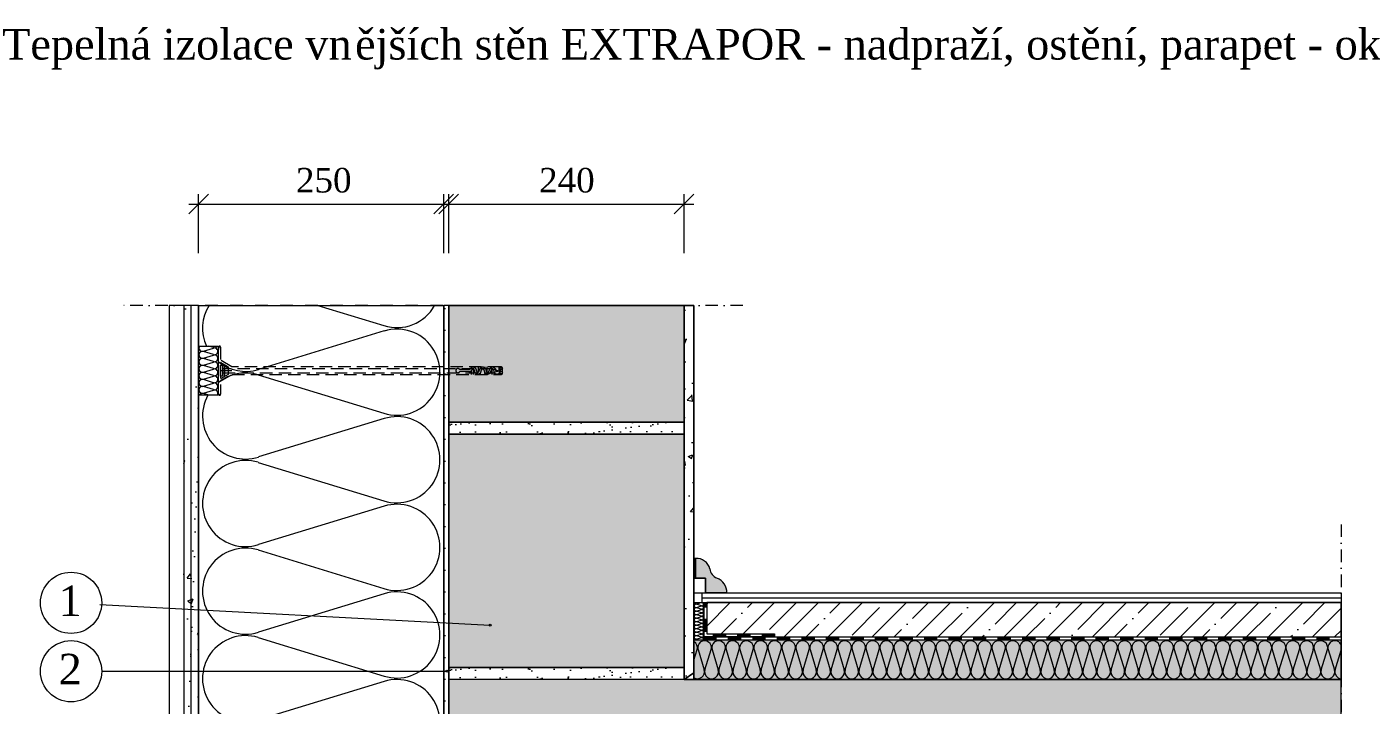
# Model space of a CAD drawing. Header units: millimetres. Extents: x 3821 to 11066, y 2483 to 4339.
# Drawn here: x 8612 to 9983, y 3648 to 4339 of the extents above; entities that cross this region are included whole.
import ezdxf

# ---------------------------------------------------------------- set-up
doc = ezdxf.new("R2010")
doc.units = ezdxf.units.MM
doc.linetypes.add('IMPORT-DASHDOT _2_', pattern=[25.4, 12.7, -6.35, 0, -6.35])
doc.linetypes.add('IMPORT-DASHED', pattern=[19.05, 12.7, -6.35])
for name, color, linetype, lineweight in [('A-DETL', 90, 'Continuous', 18), ('A-DETL-GENF', 92, 'Continuous', 18), ('A-DETL-THIN', 151, 'Continuous', 18), ('G-ANNO-TEXT', 231, 'Continuous', 9)]:
    doc.layers.add(name, color=color, linetype=linetype, lineweight=lineweight)
doc.styles.add('Times New Roman', font='times.ttf', dxfattribs={"height": 25})
doc.styles.add('Times New Roman_3', font='times.ttf', dxfattribs={"height": 31.25})

msp = doc.modelspace()

# ---------------------------------------------------------------- hatches: boundary and pattern name
at = {"layer": 'A-DETL-GENF'}
h = msp.add_hatch(dxfattribs=at)
h.set_pattern_fill('FP_10', color=9, style=0, pattern_type=2)
h.set_pattern_definition([(50, (-3068.054, -4604.396), (54.65545, -4.78151), [5.715, -62.865]), (355, (-3068.054, -4604.396), (-10.57276, 57.31658), [4.572, -50.292]), (100.451, (-3063.5, -4604.795), (44.08277, 52.5349), [4.857, -53.427]), (46.184, (-3068.054, -4589.156), (81.32374, -12.6129), [8.572, -94.297]), (96.636, (-3061.28, -4590.21), (71.2203, 74.2276), [7.286, -80.141]), (351.184, (-3068.05, -4589.16), (71.22166, 74.2274), [6.858, -75.438]), (21, (-3060.434, -4592.966), (45.48461, -30.67949), [5.715, -62.865]), (326, (-3060.434, -4592.966), (18.54048, 55.256), [4.572, -50.292]), (71.451, (-3056.644, -4595.523), (64.02509, 24.57632), [4.857, -53.427]), (37.5, (-3068.054, -4604.396), (0.926095, 25.366718), [0, -49.682, 0, -51.054, -50.482]), (37.5, (-3068.054, -4604.396), (0.926095, 25.366718), [-100.736, 0, -50.482]), (7.5, (-3068.054, -4604.396), (20.04558, 30.054595), [0, -29.108, 0, -48.539, -19.24]), (7.5, (-3068.054, -4604.396), (20.04558, 30.054595), [-77.648, 0, -19.24]), (327.5, (-3085.047, -4604.396), (40.676816, -1.71882), [0, -19.05, 0, -59.436, -78.867]), (327.5, (-3085.047, -4604.396), (40.676816, -1.71882), [-78.486, 0, -78.867]), (317.5, (-3092.667, -4604.396), (44.43832, 7.62794), [0, -24.765, 0, -39.472, -56.007]), (317.5, (-3092.667, -4604.396), (44.43832, 7.62794), [-64.237, 0, -56.007])])
h.paths.add_polyline_path([(9057.3, 3114.2), (9057.3, 3129.2), (8787.3, 3129.2), (8787.3, 4054.8), (8772.3, 4054.8), (8772.3, 3114.2), (8779.9, 3114.2)])
h = msp.add_hatch(dxfattribs=at)
h.set_pattern_fill('FP_9', color=3, style=0, pattern_type=2)
h.set_pattern_definition([(0, (-3068.054, -4604.396), (5.556, 11.112), [0, -11.112])])
h.paths.add_polyline_path([(9042.3, 3173.8), (9042.3, 4054.8), (9037.3, 4054.8), (9037.3, 3173.8)])
for color, points in [(30, [(9042.3, 4054.8), (9042.3, 3935.8), (9282.3, 3935.8), (9282.3, 4054.8)]), (30, [(9042.3, 3685.8), (9282.3, 3685.8), (9282.3, 3923.8), (9042.3, 3923.8)]), (3, [(9294, 3777), (9294, 3797), (9292.3, 3797), (9292.3, 3777)]), (9, [(9326, 3762), (9325.6, 3765.8), (9324.2, 3769.4), (9322, 3772.6), (9319.2, 3775.2), (9315.8, 3777.1), (9313.5, 3778.2), (9311.6, 3779.7), (9310, 3781.7), (9309.1, 3784.1), (9308.6, 3786.5), (9307.5, 3789.6), (9305.6, 3792.2), (9303.2, 3794.4), (9300.4, 3796), (9297.3, 3796.9), (9294, 3797), (9294, 3777), (9304, 3777), (9304, 3762)]), (7, [(9952.3, 3673.8), (9952.3, 3713.8), (9292.3, 3713.8), (9292.3, 3673.8), (9789.9, 3673.8)]), (254, [(9142.3, 3403.8), (9157.3, 3423.8), (9157.3, 3483.8), (9282.3, 3483.8), (9282.3, 3613.8), (9952.3, 3613.8), (9952.3, 3673.8), (9042.3, 3673.8), (9042.3, 3423.8), (9142.3, 3423.8), (9142.3, 3411.8)])]:
    msp.add_hatch(color=color, dxfattribs=at).paths.add_polyline_path(points)
h = msp.add_hatch(dxfattribs=at)
h.set_pattern_fill('FP_12', color=4, style=0, pattern_type=2)
h.set_pattern_definition([(50, (-1565.283, -4604.396), (45.54636, -3.98493), [4.762, -52.387]), (355, (-1565.283, -4604.396), (-8.81056, 47.76465), [3.81, -41.91]), (100.451, (-1561.487, -4604.73), (36.73518, 43.77884), [4.047, -44.522]), (46.184, (-1565.283, -4591.696), (67.76954, -10.5103), [7.144, -78.581]), (96.636, (-1559.635, -4592.57), (59.35035, 61.85702), [6.071, -66.784]), (351.184, (-1565.28, -4591.696), (59.35144, 61.8565), [5.715, -62.865]), (21, (-1558.933, -4594.87), (37.90381, -25.56661), [4.762, -52.387]), (326, (-1558.933, -4594.87), (15.45087, 46.04735), [3.81, -41.91]), (71.451, (-1555.774, -4597), (53.35466, 20.47995), [4.048, -44.523]), (37.5, (-1565.283, -4604.396), (0.772385, 21.138372), [0, -41.402, 0, -42.545, -42.069]), (37.5, (-1565.283, -4604.396), (0.772385, 21.138372), [-83.947, 0, -42.069]), (7.5, (-1565.283, -4604.396), (16.704925, 25.04469), [0, -24.257, 0, -40.449, -16.034]), (7.5, (-1565.283, -4604.396), (16.704925, 25.04469), [-64.706, 0, -16.034]), (327.5, (-1579.443, -4604.396), (33.89791, -1.432708), [0, -15.875, 0, -49.53, -65.722]), (327.5, (-1579.443, -4604.396), (33.89791, -1.432708), [-65.405, 0, -65.722]), (317.5, (-1585.793, -4604.396), (37.03242, 6.35617), [0, -20.637, 0, -32.893, -46.672]), (317.5, (-1585.793, -4604.396), (37.03242, 6.35617), [-53.53, 0, -46.672])])
h.paths.add_polyline_path([(9282.3, 3673.8), (9292.3, 3680.5), (9292.3, 4054.8), (9282.3, 4054.8), (9282.3, 3685.8)])
h = msp.add_hatch(dxfattribs=at)
h.set_pattern_fill('FP_17', color=8, style=0, pattern_type=2)
h.set_pattern_definition([(37.5, (-3068.054, -3554.396), (-0.639929, 19.576946), [0, -15.443, 0, -17.272, -16.51]), (37.5, (-3068.054, -3554.396), (-0.639929, 19.576946), [-32.715, 0, -16.51]), (7.5, (-3068.054, -3554.396), (17.98121, 28.673323), [0, -8.331, 0, -13.919, -5.334]), (7.5, (-3068.054, -3554.396), (17.98121, 28.673323), [-22.25, 0, -5.334]), (327.5, (-3080.551, -3554.396), (31.63964, 0.056954), [0, -5.08, 0, -18.288, -23.876]), (327.5, (-3080.551, -3554.396), (31.63964, 0.056954), [-23.368, 0, -23.876]), (317.5, (-3080.55, -3554.396), (30.54211, 8.916657), [0, -2.54, 0, -11.989, -13.716]), (317.5, (-3080.55, -3554.396), (30.54211, 8.916657), [-14.529, 0, -13.716])])
h.paths.add_polyline_path([(9042.3, 3923.8), (9282.3, 3923.8), (9282.3, 3935.8), (9042.3, 3935.8)])
h = msp.add_hatch(dxfattribs=at)
h.set_pattern_fill('FP_8', color=254, style=0, pattern_type=2)
h.set_pattern_definition([(45, (-3068.054, -4604.396), (-22.45064, 22.45064), []), (45, (-3045.604, -4604.396), (-22.45064, 22.45064), [39.687, -7.937, 0, -7.937])])
h.paths.add_polyline_path([(9789.9, 3717), (9952.3, 3717), (9952.3, 3752), (9305.4, 3752), (9305.4, 3720.1), (9374.4, 3720.1), (9374.4, 3717)])
h = msp.add_hatch(dxfattribs=at)
h.set_pattern_fill('FP_16', color=8, style=0, pattern_type=2)
h.set_pattern_definition([(37.5, (-3068.054, -3804.396), (-0.639929, 19.576946), [0, -15.443, 0, -17.272, -16.51]), (37.5, (-3068.054, -3804.396), (-0.639929, 19.576946), [-32.715, 0, -16.51]), (7.5, (-3068.054, -3804.396), (17.98121, 28.673323), [0, -8.331, 0, -13.919, -5.334]), (7.5, (-3068.054, -3804.396), (17.98121, 28.673323), [-22.25, 0, -5.334]), (327.5, (-3080.551, -3804.396), (31.63964, 0.056954), [0, -5.08, 0, -18.288, -23.876]), (327.5, (-3080.551, -3804.396), (31.63964, 0.056954), [-23.368, 0, -23.876]), (317.5, (-3080.55, -3804.396), (30.54211, 8.916657), [0, -2.54, 0, -11.989, -13.716]), (317.5, (-3080.55, -3804.396), (30.54211, 8.916657), [-14.529, 0, -13.716])])
h.paths.add_polyline_path([(9157.3, 3673.8), (9282.3, 3673.8), (9282.3, 3685.8), (9042.3, 3685.8), (9042.3, 3673.8)])

# ---------------------------------------------------------------- linework, layer by layer
at = {"layer": 'A-DETL'}
for p, q in [((8797.3, 4168.1), (8777.3, 4148.1)), ((8787.3, 4108.1), (8787.3, 4168.1)), ((9047.3, 4168.1), (9027.3, 4148.1)), ((9052.3, 4168.1), (9032.3, 4148.1)), ((9037.3, 4108.1), (9037.3, 4168.1)), ((9042.3, 4108.1), (9042.3, 4168.1)), ((9292.3, 4168.1), (9272.3, 4148.1)), ((9282.3, 4108.1), (9282.3, 4168.1)), ((8777.3, 4158.1), (9047.3, 4158.1)), ((9032.3, 4158.1), (9292.3, 4158.1)), ((8787.3, 4054.8), (8757.3, 4054.8)), ((8757.3, 4054.8), (8757.3, 3099.2)), ((8757.3, 4054.8), (8757.3, 3099.2)), ((8772.3, 4054.8), (8772.3, 3114.2)), ((8779.3, 4054.8), (8779.3, 3121.2)), ((8787.3, 3129.2), (8787.3, 4054.8)), ((8787.3, 4054.8), (9037.3, 4054.8)), ((8787.3, 3173.8), (8787.3, 4054.8)), ((8787.3, 4054.8), (8787.3, 3173.8)), ((8908.9, 4054.8), (8976.3, 4034.3)), ((9042.3, 4054.8), (9037.3, 4054.8)), ((9037.3, 4054.8), (9037.3, 3173.8)), ((9037.3, 4054.8), (9037.3, 3173.8)), ((9037.3, 3173.8), (9037.3, 4054.8)), ((9042.3, 3173.8), (9042.3, 4054.8)), ((9042.3, 3673.8), (9042.3, 4054.8)), ((9042.3, 4054.8), (9282.3, 4054.8)), ((9042.3, 4054.8), (9042.3, 3935.8)), ((9292.3, 4054.8), (9282.3, 4054.8)), ((9282.3, 4054.8), (9282.3, 3673.8)), ((9282.3, 4054.8), (9282.3, 3673.8)), ((9282.3, 3935.8), (9282.3, 4054.8)), ((9282.3, 4054.8), (9292.3, 4054.8)), ((9292.3, 3673.8), (9292.3, 4054.8)), ((9292.3, 4054.8), (9292.3, 3680.5)), ((8976.6, 4028.8), (8848.3, 3989.6)), ((8787.3, 3963.3), (8787.3, 4013.3)), ((8787.3, 4013.3), (8807.3, 4013.3)), ((8792.2, 4008.3), (8802.4, 4011.4)), ((8802.5, 4004.7), (8792.2, 4007.8)), ((8792.2, 4001.1), (8802.4, 4004.3)), ((8802.5, 4011.8), (8797.5, 4013.3)), ((8807.3, 4013.3), (8807.3, 3963.3)), ((8802.5, 3997.6), (8792.2, 4000.7)), ((8792.2, 3994), (8802.4, 3997.1)), ((8802.5, 3990.4), (8792.2, 3993.5)), ((8792.2, 3986.8), (8802.4, 3990)), ((8802.5, 3983.3), (8792.2, 3986.4)), ((8792.2, 3979.7), (8802.4, 3982.8)), ((8802.5, 3976.1), (8792.2, 3979.3)), ((8792.2, 3972.6), (8802.4, 3975.7)), ((8848, 3984.2), (8976.3, 3945)), ((8807.3, 3963.3), (8787.3, 3963.3)), ((8807.3, 3963.3), (8787.3, 3963.3)), ((8802.5, 3969), (8792.2, 3972.1)), ((8792.2, 3965.4), (8802.4, 3968.6)), ((8797.6, 3963.3), (8792.2, 3965)), ((8976.6, 3939.5), (8848.3, 3900.4)), ((9042.3, 3935.8), (9282.3, 3935.8)), ((9042.3, 3923.8), (9042.3, 3935.8)), ((9042.3, 3935.8), (9282.3, 3935.8)), ((9282.3, 3935.8), (9282.3, 3923.8)), ((9282.3, 3923.8), (9042.3, 3923.8)), ((9042.3, 3923.8), (9042.3, 3685.8)), ((9282.3, 3923.8), (9042.3, 3923.8)), ((9282.3, 3685.8), (9282.3, 3923.8)), ((8848, 3894.9), (8976.3, 3855.8)), ((8976.6, 3850.3), (8848.3, 3811.1)), ((8848, 3805.7), (8976.3, 3766.5)), ((9294, 3797), (9292.3, 3797)), ((9292.3, 3797), (9292.3, 3777)), ((9294, 3777), (9294, 3797)), ((9294, 3777), (9294, 3797)), ((9292.3, 3777), (9294, 3777)), ((9304, 3777), (9294, 3777)), ((9304, 3762), (9304, 3777)), ((8976.6, 3761), (8848.3, 3721.9)), ((9292.3, 3762), (9952.3, 3762)), ((9292.3, 3673.8), (9292.3, 3762)), ((9300.8, 3757), (9300.8, 3762)), ((9300.8, 3762), (9952.3, 3762)), ((9300.8, 3752), (9300.8, 3757)), ((9300.8, 3757), (9952.3, 3757)), ((9326, 3762), (9304, 3762)), ((9952.3, 3762), (9952.3, 3673.8)), ((9952.3, 3762), (9952.3, 3757)), ((8686.6, 3750.2), (9084.7, 3729)), ((9292.3, 3713.8), (9292.3, 3752)), ((9292.3, 3752), (9302.3, 3752)), ((9294.8, 3750.6), (9299.3, 3752)), ((9299.9, 3748.8), (9294.8, 3750.4)), ((9294.8, 3747), (9299.9, 3748.6)), ((9299.9, 3745.2), (9294.8, 3746.8)), ((9294.8, 3743.4), (9299.9, 3745)), ((9299.9, 3741.7), (9294.8, 3743.2)), ((9302.3, 3717), (9302.3, 3752)), ((9302.3, 3752), (9305.4, 3752)), ((9302.3, 3752), (9302.3, 3713.8)), ((9302.3, 3747.8), (9305.4, 3747.8)), ((9302.7, 3752), (9302.7, 3747.8)), ((9303.1, 3752), (9303.1, 3747.8)), ((9303.5, 3752), (9303.5, 3747.8)), ((9303.9, 3752), (9303.9, 3747.8)), ((9304.3, 3752), (9304.3, 3747.8)), ((9304.7, 3752), (9304.7, 3747.8)), ((9305.1, 3752), (9305.1, 3747.8)), ((9305.4, 3752), (9952.3, 3752)), ((9305.4, 3752), (9305.4, 3720.1)), ((9294.8, 3739.9), (9299.9, 3741.4)), ((9299.9, 3738.1), (9294.8, 3739.7)), ((9294.8, 3736.3), (9299.9, 3737.9)), ((9299.9, 3734.5), (9294.8, 3736.1)), ((9294.8, 3732.7), (9299.9, 3734.3)), ((9299.9, 3731), (9294.8, 3732.5)), ((9294.8, 3729.2), (9299.9, 3730.7)), ((9299.9, 3727.4), (9294.8, 3728.9)), ((9302.3, 3735.3), (9305.4, 3735.3)), ((9302.7, 3735.3), (9302.7, 3722.8)), ((9303.1, 3735.3), (9303.1, 3722.8)), ((9303.5, 3735.3), (9303.5, 3722.8)), ((9303.9, 3735.3), (9303.9, 3722.8)), ((9304.3, 3735.3), (9304.3, 3722.8)), ((9304.7, 3735.3), (9304.7, 3722.8)), ((9305.1, 3735.3), (9305.1, 3722.8)), ((8848, 3716.4), (8976.4, 3677.2)), ((9294.8, 3725.6), (9299.9, 3727.2)), ((9299.9, 3723.8), (9294.8, 3725.4)), ((9294.8, 3722), (9299.9, 3723.6)), ((9299.9, 3720.2), (9294.8, 3721.8)), ((9294.8, 3718.5), (9299.9, 3720)), ((9299.9, 3716.7), (9294.8, 3718.2)), ((9294.8, 3714.9), (9299.9, 3716.5)), ((9297.5, 3713.8), (9294.8, 3714.7)), ((9302.3, 3722.8), (9305.4, 3722.8)), ((9302.3, 3713.8), (9302.3, 3717)), ((9374.4, 3717), (9302.3, 3717)), ((9302.3, 3717), (9952.3, 3717)), ((9314.8, 3716.6), (9302.3, 3716.6)), ((9314.8, 3716.2), (9302.3, 3716.2)), ((9314.8, 3715.8), (9302.3, 3715.8)), ((9314.8, 3715.4), (9302.3, 3715.4)), ((9314.8, 3715), (9302.3, 3715)), ((9314.8, 3714.6), (9302.3, 3714.6)), ((9305.4, 3720.1), (9374.4, 3720.1)), ((9311.9, 3720.1), (9311.9, 3717)), ((9324.4, 3719.7), (9311.9, 3719.7)), ((9324.4, 3719.3), (9311.9, 3719.3)), ((9324.4, 3718.9), (9311.9, 3718.9)), ((9324.4, 3718.5), (9311.9, 3718.5)), ((9324.4, 3718.1), (9311.9, 3718.1)), ((9324.4, 3717.8), (9311.9, 3717.8)), ((9324.4, 3717.4), (9311.9, 3717.4)), ((9314.8, 3717), (9314.8, 3713.8)), ((9324.4, 3720.1), (9324.4, 3717)), ((9327.3, 3717), (9327.3, 3713.8)), ((9339.8, 3716.6), (9327.3, 3716.6)), ((9339.8, 3716.2), (9327.3, 3716.2)), ((9339.8, 3715.8), (9327.3, 3715.8)), ((9339.8, 3715.4), (9327.3, 3715.4)), ((9339.8, 3715), (9327.3, 3715)), ((9339.8, 3714.6), (9327.3, 3714.6)), ((9336.9, 3720.1), (9336.9, 3717)), ((9349.4, 3719.7), (9336.9, 3719.7)), ((9349.4, 3719.3), (9336.9, 3719.3)), ((9349.4, 3718.9), (9336.9, 3718.9)), ((9349.4, 3718.5), (9336.9, 3718.5)), ((9349.4, 3718.1), (9336.9, 3718.1)), ((9349.4, 3717.8), (9336.9, 3717.8)), ((9349.4, 3717.4), (9336.9, 3717.4)), ((9339.8, 3717), (9339.8, 3713.8)), ((9349.4, 3720.1), (9349.4, 3717)), ((9352.3, 3717), (9352.3, 3713.8)), ((9364.8, 3716.6), (9352.3, 3716.6)), ((9364.8, 3716.2), (9352.3, 3716.2)), ((9364.8, 3715.8), (9352.3, 3715.8)), ((9364.8, 3715.4), (9352.3, 3715.4)), ((9364.8, 3715), (9352.3, 3715)), ((9364.8, 3714.6), (9352.3, 3714.6)), ((9361.9, 3720.1), (9361.9, 3717)), ((9374.4, 3719.7), (9361.9, 3719.7)), ((9374.4, 3719.3), (9361.9, 3719.3)), ((9374.4, 3718.9), (9361.9, 3718.9)), ((9374.4, 3718.5), (9361.9, 3718.5)), ((9374.4, 3718.1), (9361.9, 3718.1)), ((9374.4, 3717.8), (9361.9, 3717.8)), ((9374.4, 3717.4), (9361.9, 3717.4)), ((9364.8, 3717), (9364.8, 3713.8)), ((9374.4, 3720.1), (9374.4, 3717)), ((9377.3, 3717), (9377.3, 3713.8)), ((9389.8, 3716.6), (9377.3, 3716.6)), ((9389.8, 3716.2), (9377.3, 3716.2)), ((9389.8, 3715.8), (9377.3, 3715.8)), ((9389.8, 3715.4), (9377.3, 3715.4)), ((9389.8, 3715), (9377.3, 3715)), ((9389.8, 3714.6), (9377.3, 3714.6)), ((9389.8, 3717), (9389.8, 3713.8)), ((9402.3, 3717), (9402.3, 3713.8)), ((9414.8, 3716.6), (9402.3, 3716.6)), ((9414.8, 3716.2), (9402.3, 3716.2)), ((9414.8, 3715.8), (9402.3, 3715.8)), ((9414.8, 3715.4), (9402.3, 3715.4)), ((9414.8, 3715), (9402.3, 3715)), ((9414.8, 3714.6), (9402.3, 3714.6)), ((9414.8, 3717), (9414.8, 3713.8)), ((9427.3, 3717), (9427.3, 3713.8)), ((9439.8, 3716.6), (9427.3, 3716.6)), ((9439.8, 3716.2), (9427.3, 3716.2)), ((9439.8, 3715.8), (9427.3, 3715.8)), ((9439.8, 3715.4), (9427.3, 3715.4)), ((9439.8, 3715), (9427.3, 3715)), ((9439.8, 3714.6), (9427.3, 3714.6)), ((9439.8, 3717), (9439.8, 3713.8)), ((9452.3, 3717), (9452.3, 3713.8)), ((9464.8, 3716.6), (9452.3, 3716.6)), ((9464.8, 3716.2), (9452.3, 3716.2)), ((9464.8, 3715.8), (9452.3, 3715.8)), ((9464.8, 3715.4), (9452.3, 3715.4)), ((9464.8, 3715), (9452.3, 3715)), ((9464.8, 3714.6), (9452.3, 3714.6)), ((9464.8, 3717), (9464.8, 3713.8)), ((9477.3, 3717), (9477.3, 3713.8)), ((9489.8, 3716.6), (9477.3, 3716.6)), ((9489.8, 3716.2), (9477.3, 3716.2)), ((9489.8, 3715.8), (9477.3, 3715.8)), ((9489.8, 3715.4), (9477.3, 3715.4)), ((9489.8, 3715), (9477.3, 3715)), ((9489.8, 3714.6), (9477.3, 3714.6)), ((9489.8, 3717), (9489.8, 3713.8)), ((9502.3, 3717), (9502.3, 3713.8)), ((9514.8, 3716.6), (9502.3, 3716.6)), ((9514.8, 3716.2), (9502.3, 3716.2)), ((9514.8, 3715.8), (9502.3, 3715.8)), ((9514.8, 3715.4), (9502.3, 3715.4)), ((9514.8, 3715), (9502.3, 3715)), ((9514.8, 3714.6), (9502.3, 3714.6)), ((9514.8, 3717), (9514.8, 3713.8)), ((9527.3, 3717), (9527.3, 3713.8)), ((9539.8, 3716.6), (9527.3, 3716.6)), ((9539.8, 3716.2), (9527.3, 3716.2)), ((9539.8, 3715.8), (9527.3, 3715.8)), ((9539.8, 3715.4), (9527.3, 3715.4)), ((9539.8, 3715), (9527.3, 3715)), ((9539.8, 3714.6), (9527.3, 3714.6)), ((9539.8, 3717), (9539.8, 3713.8)), ((9552.3, 3717), (9552.3, 3713.8)), ((9564.8, 3716.6), (9552.3, 3716.6)), ((9564.8, 3716.2), (9552.3, 3716.2)), ((9564.8, 3715.8), (9552.3, 3715.8)), ((9564.8, 3715.4), (9552.3, 3715.4)), ((9564.8, 3715), (9552.3, 3715)), ((9564.8, 3714.6), (9552.3, 3714.6)), ((9564.8, 3717), (9564.8, 3713.8)), ((9577.3, 3717), (9577.3, 3713.8)), ((9589.8, 3716.6), (9577.3, 3716.6)), ((9589.8, 3716.2), (9577.3, 3716.2)), ((9589.8, 3715.8), (9577.3, 3715.8)), ((9589.8, 3715.4), (9577.3, 3715.4)), ((9589.8, 3715), (9577.3, 3715)), ((9589.8, 3714.6), (9577.3, 3714.6)), ((9589.8, 3717), (9589.8, 3713.8)), ((9602.3, 3717), (9602.3, 3713.8)), ((9614.8, 3716.6), (9602.3, 3716.6)), ((9614.8, 3716.2), (9602.3, 3716.2)), ((9614.8, 3715.8), (9602.3, 3715.8)), ((9614.8, 3715.4), (9602.3, 3715.4)), ((9614.8, 3715), (9602.3, 3715)), ((9614.8, 3714.6), (9602.3, 3714.6)), ((9614.8, 3717), (9614.8, 3713.8)), ((9627.3, 3717), (9627.3, 3713.8)), ((9639.8, 3716.6), (9627.3, 3716.6)), ((9639.8, 3716.2), (9627.3, 3716.2)), ((9639.8, 3715.8), (9627.3, 3715.8)), ((9639.8, 3715.4), (9627.3, 3715.4)), ((9639.8, 3715), (9627.3, 3715)), ((9639.8, 3714.6), (9627.3, 3714.6)), ((9639.8, 3717), (9639.8, 3713.8)), ((9652.3, 3717), (9652.3, 3713.8)), ((9664.8, 3716.6), (9652.3, 3716.6)), ((9664.8, 3716.2), (9652.3, 3716.2)), ((9664.8, 3715.8), (9652.3, 3715.8)), ((9664.8, 3715.4), (9652.3, 3715.4)), ((9664.8, 3715), (9652.3, 3715)), ((9664.8, 3714.6), (9652.3, 3714.6)), ((9664.8, 3717), (9664.8, 3713.8)), ((9677.3, 3717), (9677.3, 3713.8)), ((9689.8, 3716.6), (9677.3, 3716.6)), ((9689.8, 3716.2), (9677.3, 3716.2)), ((9689.8, 3715.8), (9677.3, 3715.8)), ((9689.8, 3715.4), (9677.3, 3715.4)), ((9689.8, 3715), (9677.3, 3715)), ((9689.8, 3714.6), (9677.3, 3714.6)), ((9689.8, 3717), (9689.8, 3713.8)), ((9702.3, 3717), (9702.3, 3713.8)), ((9714.8, 3716.6), (9702.3, 3716.6)), ((9714.8, 3716.2), (9702.3, 3716.2)), ((9714.8, 3715.8), (9702.3, 3715.8)), ((9714.8, 3715.4), (9702.3, 3715.4)), ((9714.8, 3715), (9702.3, 3715)), ((9714.8, 3714.6), (9702.3, 3714.6)), ((9714.8, 3717), (9714.8, 3713.8)), ((9727.3, 3717), (9727.3, 3713.8)), ((9739.8, 3716.6), (9727.3, 3716.6)), ((9739.8, 3716.2), (9727.3, 3716.2)), ((9739.8, 3715.8), (9727.3, 3715.8)), ((9739.8, 3715.4), (9727.3, 3715.4)), ((9739.8, 3715), (9727.3, 3715)), ((9739.8, 3714.6), (9727.3, 3714.6)), ((9739.8, 3717), (9739.8, 3713.8)), ((9752.3, 3717), (9752.3, 3713.8)), ((9764.8, 3716.6), (9752.3, 3716.6)), ((9764.8, 3716.2), (9752.3, 3716.2)), ((9764.8, 3715.8), (9752.3, 3715.8)), ((9764.8, 3715.4), (9752.3, 3715.4)), ((9764.8, 3715), (9752.3, 3715)), ((9764.8, 3714.6), (9752.3, 3714.6)), ((9764.8, 3717), (9764.8, 3713.8)), ((9777.3, 3717), (9777.3, 3713.8)), ((9789.8, 3716.6), (9777.3, 3716.6)), ((9789.8, 3716.2), (9777.3, 3716.2)), ((9789.8, 3715.8), (9777.3, 3715.8)), ((9789.8, 3715.4), (9777.3, 3715.4)), ((9789.8, 3715), (9777.3, 3715)), ((9789.8, 3714.6), (9777.3, 3714.6)), ((9789.8, 3717), (9789.8, 3713.8)), ((9802.3, 3717), (9802.3, 3713.8)), ((9814.8, 3716.6), (9802.3, 3716.6)), ((9814.8, 3716.2), (9802.3, 3716.2)), ((9814.8, 3715.8), (9802.3, 3715.8)), ((9814.8, 3715.4), (9802.3, 3715.4)), ((9814.8, 3715), (9802.3, 3715)), ((9814.8, 3714.6), (9802.3, 3714.6)), ((9814.8, 3717), (9814.8, 3713.8)), ((9827.3, 3717), (9827.3, 3713.8)), ((9839.8, 3716.6), (9827.3, 3716.6)), ((9839.8, 3716.2), (9827.3, 3716.2)), ((9839.8, 3715.8), (9827.3, 3715.8)), ((9839.8, 3715.4), (9827.3, 3715.4)), ((9839.8, 3715), (9827.3, 3715)), ((9839.8, 3714.6), (9827.3, 3714.6)), ((9839.8, 3717), (9839.8, 3713.8)), ((9852.3, 3717), (9852.3, 3713.8)), ((9864.8, 3716.6), (9852.3, 3716.6)), ((9864.8, 3716.2), (9852.3, 3716.2)), ((9864.8, 3715.8), (9852.3, 3715.8)), ((9864.8, 3715.4), (9852.3, 3715.4)), ((9864.8, 3715), (9852.3, 3715)), ((9864.8, 3714.6), (9852.3, 3714.6)), ((9864.8, 3717), (9864.8, 3713.8)), ((9877.3, 3717), (9877.3, 3713.8)), ((9889.8, 3716.6), (9877.3, 3716.6)), ((9889.8, 3716.2), (9877.3, 3716.2)), ((9889.8, 3715.8), (9877.3, 3715.8)), ((9889.8, 3715.4), (9877.3, 3715.4)), ((9889.8, 3715), (9877.3, 3715)), ((9889.8, 3714.6), (9877.3, 3714.6)), ((9889.8, 3717), (9889.8, 3713.8)), ((9902.3, 3717), (9902.3, 3713.8)), ((9914.8, 3716.6), (9902.3, 3716.6)), ((9914.8, 3716.2), (9902.3, 3716.2)), ((9914.8, 3715.8), (9902.3, 3715.8)), ((9914.8, 3715.4), (9902.3, 3715.4)), ((9914.8, 3715), (9902.3, 3715)), ((9914.8, 3714.6), (9902.3, 3714.6)), ((9914.8, 3717), (9914.8, 3713.8)), ((9927.3, 3717), (9927.3, 3713.8)), ((9939.8, 3716.6), (9927.3, 3716.6)), ((9939.8, 3716.2), (9927.3, 3716.2)), ((9939.8, 3715.8), (9927.3, 3715.8)), ((9939.8, 3715.4), (9927.3, 3715.4)), ((9939.8, 3715), (9927.3, 3715)), ((9939.8, 3714.6), (9927.3, 3714.6)), ((9931.5, 3716.2), (9931.5, 3714.2)), ((9932.3, 3716.2), (9932.3, 3714.2)), ((9932.8, 3714.2), (9932.8, 3716.2)), ((9933.1, 3716.2), (9933.1, 3714.2)), ((9933.6, 3714.2), (9933.6, 3716.2)), ((9934.7, 3715.4), (9934.7, 3714.2)), ((9935.2, 3714.2), (9935.2, 3716.2)), ((9935.5, 3714.2), (9935.5, 3715.4)), ((9936.5, 3716.2), (9936.5, 3714.2)), ((9937.1, 3714.2), (9937.1, 3715.4)), ((9937.6, 3715.4), (9937.6, 3714.2)), ((9938, 3714.2), (9938, 3715.4)), ((9938.4, 3716.2), (9938.4, 3714.2)), ((9939.8, 3717), (9939.8, 3713.8)), ((9952.3, 3713.8), (9292.3, 3713.8)), ((9302.3, 3713.8), (9292.3, 3713.8)), ((9292.3, 3713.8), (9292.3, 3673.8)), ((9292.3, 3693.3), (9295.6, 3704.1)), ((9296.5, 3704.1), (9302.8, 3683.6)), ((9314.8, 3714.2), (9302.3, 3714.2)), ((9952.3, 3713.8), (9302.3, 3713.8)), ((9303.6, 3683.6), (9309.9, 3704.1)), ((9310.8, 3704.1), (9317, 3683.6)), ((9317.9, 3683.6), (9324.2, 3704.1)), ((9325.1, 3704.1), (9331.3, 3683.6)), ((9339.8, 3714.2), (9327.3, 3714.2)), ((9332.2, 3683.6), (9338.5, 3704.1)), ((9339.3, 3704.1), (9345.6, 3683.6)), ((9346.5, 3683.6), (9352.7, 3704.1)), ((9364.8, 3714.2), (9352.3, 3714.2)), ((9353.6, 3704.1), (9359.9, 3683.6)), ((9360.8, 3683.6), (9367, 3704.1)), ((9367.9, 3704.1), (9374.2, 3683.6)), ((9375, 3683.6), (9381.3, 3704.1)), ((9389.8, 3714.2), (9377.3, 3714.2)), ((9382.2, 3704.1), (9388.4, 3683.6)), ((9389.3, 3683.6), (9395.6, 3704.1)), ((9396.5, 3704.1), (9402.7, 3683.6)), ((9414.8, 3714.2), (9402.3, 3714.2)), ((9403.6, 3683.6), (9409.9, 3704.1)), ((9410.7, 3704.1), (9417, 3683.6)), ((9417.9, 3683.6), (9424.1, 3704.1)), ((9425, 3704.1), (9431.3, 3683.6)), ((9439.8, 3714.2), (9427.3, 3714.2)), ((9432.2, 3683.6), (9438.4, 3704.1)), ((9439.3, 3704.1), (9445.6, 3683.6)), ((9446.4, 3683.6), (9452.7, 3704.1)), ((9464.8, 3714.2), (9452.3, 3714.2)), ((9453.6, 3704.1), (9459.8, 3683.6)), ((9460.7, 3683.6), (9467, 3704.1)), ((9467.9, 3704.1), (9474.1, 3683.6)), ((9475, 3683.6), (9481.3, 3704.1)), ((9489.8, 3714.2), (9477.3, 3714.2)), ((9482.1, 3704.1), (9488.4, 3683.6)), ((9489.3, 3683.6), (9495.5, 3704.1)), ((9496.4, 3704.1), (9502.7, 3683.6)), ((9514.8, 3714.2), (9502.3, 3714.2)), ((9503.6, 3683.6), (9509.8, 3704.1)), ((9510.7, 3704.1), (9517, 3683.6)), ((9517.8, 3683.6), (9524.1, 3704.1)), ((9525, 3704.1), (9531.2, 3683.6)), ((9539.8, 3714.2), (9527.3, 3714.2)), ((9532.1, 3683.6), (9538.4, 3704.1)), ((9539.3, 3704.1), (9545.5, 3683.6)), ((9546.4, 3683.6), (9552.7, 3704.1)), ((9564.8, 3714.2), (9552.3, 3714.2)), ((9553.5, 3704.1), (9559.8, 3683.6)), ((9560.7, 3683.6), (9566.9, 3704.1)), ((9567.8, 3704.1), (9574.1, 3683.6)), ((9575, 3683.6), (9581.2, 3704.1)), ((9589.8, 3714.2), (9577.3, 3714.2)), ((9582.1, 3704.1), (9588.4, 3683.6)), ((9589.2, 3683.6), (9595.5, 3704.1)), ((9596.4, 3704.1), (9602.6, 3683.6)), ((9614.8, 3714.2), (9602.3, 3714.2)), ((9603.5, 3683.6), (9609.8, 3704.1)), ((9610.7, 3704.1), (9616.9, 3683.6)), ((9617.8, 3683.6), (9624.1, 3704.1)), ((9624.9, 3704.1), (9631.2, 3683.6)), ((9639.8, 3714.2), (9627.3, 3714.2)), ((9632.1, 3683.6), (9638.3, 3704.1)), ((9639.2, 3704.1), (9645.5, 3683.6)), ((9646.4, 3683.6), (9652.6, 3704.1)), ((9664.8, 3714.2), (9652.3, 3714.2)), ((9653.5, 3704.1), (9659.8, 3683.6)), ((9660.6, 3683.6), (9666.9, 3704.1)), ((9667.8, 3704.1), (9674, 3683.6)), ((9674.9, 3683.6), (9681.2, 3704.1)), ((9689.8, 3714.2), (9677.3, 3714.2)), ((9682.1, 3704.1), (9688.3, 3683.6)), ((9689.2, 3683.6), (9695.5, 3704.1)), ((9696.3, 3704.1), (9702.6, 3683.6)), ((9714.8, 3714.2), (9702.3, 3714.2)), ((9703.5, 3683.6), (9709.7, 3704.1)), ((9710.6, 3704.1), (9716.9, 3683.6)), ((9717.8, 3683.6), (9724, 3704.1)), ((9724.9, 3704.1), (9731.2, 3683.6)), ((9739.8, 3714.2), (9727.3, 3714.2)), ((9732, 3683.6), (9738.3, 3704.1)), ((9739.2, 3704.1), (9745.4, 3683.6)), ((9746.3, 3683.6), (9752.6, 3704.1)), ((9764.8, 3714.2), (9752.3, 3714.2)), ((9753.5, 3704.1), (9759.7, 3683.6)), ((9760.6, 3683.6), (9766.9, 3704.1)), ((9767.7, 3704.1), (9774, 3683.6)), ((9774.9, 3683.6), (9781.1, 3704.1)), ((9789.8, 3714.2), (9777.3, 3714.2)), ((9782, 3704.1), (9788.3, 3683.6)), ((9789.2, 3683.6), (9795.4, 3704.1)), ((9796.3, 3704.1), (9802.6, 3683.6)), ((9814.8, 3714.2), (9802.3, 3714.2)), ((9803.4, 3683.6), (9809.7, 3704.1)), ((9810.6, 3704.1), (9816.8, 3683.6)), ((9817.7, 3683.6), (9824, 3704.1)), ((9824.9, 3704.1), (9831.1, 3683.6)), ((9839.8, 3714.2), (9827.3, 3714.2)), ((9832, 3683.6), (9838.3, 3704.1)), ((9839.1, 3704.1), (9845.4, 3683.6)), ((9846.3, 3683.6), (9852.5, 3704.1)), ((9864.8, 3714.2), (9852.3, 3714.2)), ((9853.4, 3704.1), (9859.7, 3683.6)), ((9860.6, 3683.6), (9866.8, 3704.1)), ((9867.7, 3704.1), (9874, 3683.6)), ((9874.8, 3683.6), (9881.1, 3704.1)), ((9889.8, 3714.2), (9877.3, 3714.2)), ((9882, 3704.1), (9888.2, 3683.6)), ((9889.1, 3683.6), (9895.4, 3704.1)), ((9896.3, 3704.1), (9902.5, 3683.6)), ((9914.8, 3714.2), (9902.3, 3714.2)), ((9903.4, 3683.6), (9909.7, 3704.1)), ((9910.5, 3704.1), (9916.8, 3683.6)), ((9917.7, 3683.6), (9923.9, 3704.1)), ((9924.8, 3704.1), (9931.1, 3683.6)), ((9939.8, 3714.2), (9927.3, 3714.2)), ((9932, 3683.6), (9938.2, 3704.1)), ((9939.1, 3704.1), (9945.4, 3683.6)), ((9946.2, 3683.6), (9952.3, 3703.5)), ((8688.5, 3682.1), (9040.4, 3682.1)), ((9042.3, 3685.8), (9282.3, 3685.8)), ((9042.3, 3673.8), (9042.3, 3685.8)), ((9042.3, 3685.8), (9282.3, 3685.8)), ((9282.3, 3673.8), (9042.3, 3673.8)), ((9952.3, 3673.8), (9042.3, 3673.8)), ((9042.3, 3673.8), (9042.3, 3423.8)), ((9282.3, 3673.8), (9042.3, 3673.8)), ((9952.3, 3673.8), (9042.3, 3673.8)), ((9042.3, 3673.8), (9042.3, 3423.8)), ((9282.3, 3685.8), (9282.3, 3673.8)), ((9292.3, 3680.5), (9282.3, 3673.8)), ((9282.3, 3673.8), (9292.3, 3673.8)), ((9952.3, 3673.8), (9292.3, 3673.8)), ((9292.3, 3673.8), (9952.3, 3673.8)), ((9952.3, 3613.8), (9952.3, 3673.8)), ((9952.3, 3613.8), (9952.3, 3673.8)), ((8976.6, 3671.8), (8848.3, 3632.6))]:
    msp.add_line(p, q, dxfattribs=at)
at = {"layer": 'A-DETL', "linetype": 'IMPORT-DASHDOT _2_'}
for p, q in [((9342.3, 4054.8), (8707.3, 4054.8)), ((9952.3, 3831.6), (9952.3, 3267.5))]:
    msp.add_line(p, q, dxfattribs=at)
at = {"layer": 'A-DETL', "linetype": 'IMPORT-DASHED'}
for p, q in [((8807.3, 4007.7), (8807.3, 3969)), ((8807.8, 4012.3), (8807.4, 4009)), ((8809.8, 4012.3), (8809.8, 3964.3)), ((8821.3, 3992.4), (8809.8, 3999)), ((8817.3, 3992.3), (8809.8, 3996.7)), ((8809.8, 3993.8), (8811.8, 3993.8)), ((8809.8, 3982.8), (8809.8, 3993.8)), ((8811.8, 3993.8), (8811.8, 3982.8)), ((9087.3, 3990.3), (8811.8, 3990.3)), ((8813.7, 3982.2), (8813.7, 3994.4)), ((8814.2, 3982.5), (8814.2, 3994.1)), ((8817.3, 3992.3), (8817.3, 3984.3)), ((9094.8, 3992.4), (8821.3, 3992.4)), ((9063.1, 3989.4), (9053.6, 3989.4)), ((9065.6, 3991.4), (9065.6, 3992.4)), ((9065.6, 3984.4), (9065.6, 3988.5)), ((9067.6, 3984.4), (9067.6, 3989.8)), ((9072.6, 3987), (9072.6, 3992.4)), ((9074.6, 3990.9), (9074.6, 3992.4)), ((9079.6, 3990.8), (9079.6, 3992.4)), ((9081.6, 3986.9), (9081.6, 3992.4)), ((9086.6, 3984.4), (9086.6, 3989.8)), ((9092.3, 3988.3), (9087.3, 3990.3)), ((9088.6, 3991.5), (9088.6, 3992.4)), ((9093.6, 3988.3), (9093.6, 3992.4)), ((9094.8, 3984.4), (9094.8, 3992.4)), ((9094.8, 3990.1), (9094.8, 3986.7)), ((9094.8, 3986.7), (9094.8, 3990.1)), ((9097.3, 3989.4), (9094.8, 3989.4)), ((9097.3, 3985.4), (9097.3, 3991.4)), ((8821.3, 3988.3), (8809.8, 3988.3)), ((8809.8, 3977.7), (8821.4, 3984.4)), ((8817.3, 3984.3), (8809.8, 3980)), ((8811.8, 3982.8), (8809.8, 3982.8)), ((8811.8, 3986.3), (9087.3, 3986.3)), ((8821.4, 3984.4), (9094.8, 3984.4)), ((9063, 3987.4), (9053.6, 3987.4)), ((9074.6, 3984.4), (9074.6, 3986)), ((9079.6, 3984.4), (9079.6, 3985.9)), ((9087.3, 3986.3), (9092.3, 3988.3)), ((9088.6, 3984.4), (9088.6, 3987.1)), ((9093.6, 3984.4), (9093.6, 3985.6)), ((9097.3, 3987.4), (9094.5, 3987.4)), ((8807.8, 3964.3), (8807.4, 3967.7))]:
    msp.add_line(p, q, dxfattribs=at)
at = {"layer": 'A-DETL'}
for centre, radius in [((8657.3, 3751.8), 31.2), ((9084.7, 3729), 1), ((9938.9, 3716.3), 0.25), ((8657.3, 3682.1), 31.2), ((9040.4, 3682.1), 1)]:
    msp.add_circle(centre, radius, dxfattribs=at)
for centre, radius, start, end in [((8835.2, 4031.5), 43.9, 147.8105, 204.4424), ((8989.5, 4076.1), 43.9, 252.5206, 331.0244), ((8989.5, 3986.8), 43.9, 252.5206, 107.0766), ((8791.2, 4011.6), 3.51, 150.6504, 287.0766), ((8791.2, 4004.5), 3.51, 72.5206, 287.0766), ((8803.5, 4008), 3.51, 252.9234, 107.4683), ((8803.5, 4000.9), 3.51, 252.9234, 107.4683), ((8803.5, 4015.2), 3.51, 252.9234, 328.1956), ((8791.2, 3997.3), 3.51, 72.5206, 287.0766), ((8791.2, 3990.2), 3.51, 72.5206, 287.0766), ((8803.5, 3993.8), 3.51, 252.9234, 107.4683), ((8803.5, 3986.6), 3.51, 252.9234, 107.4683), ((8835.2, 4031.5), 43.9, 230.5934, 287.4683), ((8791.2, 3983.1), 3.51, 72.5206, 287.0766), ((8791.2, 3975.9), 3.51, 72.5206, 287.0766), ((8803.5, 3979.5), 3.51, 252.9234, 107.4683), ((8803.5, 3972.3), 3.51, 252.9234, 107.4683), ((8835.2, 3942.2), 43.9, 72.9234, 129.4066), ((8791.2, 3968.8), 3.51, 72.5206, 287.0766), ((8791.2, 3961.6), 3.51, 72.5206, 151.0244), ((8835.2, 3942.2), 43.9, 151.2351, 287.4683), ((8803.5, 3965.2), 3.51, 327.8105, 107.4683), ((8989.5, 3897.6), 43.9, 252.5206, 107.0766), ((8835.2, 3853), 43.9, 72.9234, 287.4683), ((8989.5, 3808.3), 43.9, 252.5206, 107.0766), ((8835.2, 3763.7), 43.9, 72.9234, 287.4683), ((9295.2, 3783.1), 13.9, 14.3426, 94.6456), ((9319, 3786.9), 10.3, 182.2474, 252.3213), ((9309.5, 3761.8), 16.5, 0.4307, 67.5219), ((8989.5, 3719.1), 43.9, 252.7067, 107.0766), ((9294.2, 3752.3), 1.75, 189.6871, 287.0766), ((9294.2, 3748.7), 1.75, 72.5206, 287.0766), ((9294.2, 3745.1), 1.75, 72.5206, 287.0766), ((9294.2, 3741.6), 1.75, 72.5206, 287.0766), ((9300.4, 3750.5), 1.75, 252.9234, 58.1779), ((9300.4, 3746.9), 1.75, 252.9234, 107.4683), ((9300.4, 3743.3), 1.75, 252.9234, 107.4683), ((9294.2, 3738), 1.75, 72.5206, 287.0766), ((9294.2, 3734.4), 1.75, 72.5206, 287.0766), ((9294.2, 3730.8), 1.75, 72.5206, 287.0766), ((9294.2, 3727.3), 1.75, 72.5206, 287.0766), ((9300.4, 3739.8), 1.75, 252.9234, 107.4683), ((9300.4, 3736.2), 1.75, 252.9234, 107.4683), ((9300.4, 3732.6), 1.75, 252.9234, 107.4683), ((9300.4, 3729.1), 1.75, 252.9234, 107.4683), ((8835.2, 3674.5), 43.9, 72.9234, 287.4683), ((9294.2, 3723.7), 1.75, 72.5206, 287.0766), ((9294.2, 3720.1), 1.75, 72.5206, 287.0766), ((9294.2, 3716.6), 1.75, 72.5206, 287.0766), ((9294.2, 3713), 1.75, 72.5206, 151.0244), ((9300.4, 3725.5), 1.75, 252.9234, 107.4683), ((9300.4, 3721.9), 1.75, 252.9234, 107.4683), ((9300.4, 3718.3), 1.75, 252.9234, 107.4683), ((9300.4, 3714.8), 1.75, 327.8105, 107.4683), ((9288.9, 3706.2), 7.02, 342.5206, 61.0244), ((9303.2, 3706.2), 7.02, 342.5206, 197.0766), ((9317.5, 3706.2), 7.02, 342.5206, 197.0766), ((9331.8, 3706.2), 7.02, 342.5206, 197.0766), ((9346, 3706.2), 7.02, 342.5206, 197.0766), ((9360.3, 3706.2), 7.02, 342.5206, 197.0766), ((9374.6, 3706.2), 7.02, 342.5206, 197.0766), ((9388.9, 3706.2), 7.02, 342.5206, 197.0766), ((9403.2, 3706.2), 7.02, 342.5206, 197.0766), ((9417.4, 3706.2), 7.02, 342.5206, 197.0766), ((9431.7, 3706.2), 7.02, 342.5206, 197.0766), ((9446, 3706.2), 7.02, 342.5206, 197.0766), ((9460.3, 3706.2), 7.02, 342.5206, 197.0766), ((9474.6, 3706.2), 7.02, 342.5206, 197.0766), ((9488.8, 3706.2), 7.02, 342.5206, 197.0766), ((9503.1, 3706.2), 7.02, 342.5206, 197.0766), ((9517.4, 3706.2), 7.02, 342.5206, 197.0766), ((9531.7, 3706.2), 7.02, 342.5206, 197.0766), ((9546, 3706.2), 7.02, 342.5206, 197.0766), ((9560.2, 3706.2), 7.02, 342.5206, 197.0766), ((9574.5, 3706.2), 7.02, 342.5206, 197.0766), ((9588.8, 3706.2), 7.02, 342.5206, 197.0766), ((9603.1, 3706.2), 7.02, 342.5206, 197.0766), ((9617.4, 3706.2), 7.02, 342.5206, 197.0766), ((9631.6, 3706.2), 7.02, 342.5206, 197.0766), ((9645.9, 3706.2), 7.02, 342.5206, 197.0766), ((9660.2, 3706.2), 7.02, 342.5206, 197.0766), ((9674.5, 3706.2), 7.02, 342.5206, 197.0766), ((9688.8, 3706.2), 7.02, 342.5206, 197.0766), ((9703, 3706.2), 7.02, 342.5206, 197.0766), ((9717.3, 3706.2), 7.02, 342.5206, 197.0766), ((9731.6, 3706.2), 7.02, 342.5206, 197.0766), ((9745.9, 3706.2), 7.02, 342.5206, 197.0766), ((9760.2, 3706.2), 7.02, 342.5206, 197.0766), ((9774.4, 3706.2), 7.02, 342.5206, 197.0766), ((9788.7, 3706.2), 7.02, 342.5206, 197.0766), ((9803, 3706.2), 7.02, 342.5206, 197.0766), ((9817.3, 3706.2), 7.02, 342.5206, 197.0766), ((9831.6, 3706.2), 7.02, 342.5206, 197.0766), ((9845.8, 3706.2), 7.02, 342.5206, 197.0766), ((9860.1, 3706.2), 7.02, 342.5206, 197.0766), ((9874.4, 3706.2), 7.02, 342.5206, 197.0766), ((9888.7, 3706.2), 7.02, 342.5206, 197.0766), ((9903, 3706.2), 7.02, 342.5206, 197.0766), ((9917.2, 3706.2), 7.02, 342.5206, 197.0766), ((9931.5, 3706.2), 7.02, 342.5206, 197.0766), ((9945.8, 3706.2), 7.02, 21.6913, 197.0766), ((8989.5, 3629.8), 43.9, 252.5206, 107.0766), ((9296.1, 3681.5), 7.02, 237.8105, 17.4683), ((9310.3, 3681.5), 7.02, 162.9234, 17.4683), ((9324.6, 3681.5), 7.02, 162.9234, 17.4683), ((9338.9, 3681.5), 7.02, 162.9234, 17.4683), ((9353.2, 3681.5), 7.02, 162.9234, 17.4683), ((9367.5, 3681.5), 7.02, 162.9234, 17.4683), ((9381.7, 3681.5), 7.02, 162.9234, 17.4683), ((9396, 3681.5), 7.02, 162.9234, 17.4683), ((9410.3, 3681.5), 7.02, 162.9234, 17.4683), ((9424.6, 3681.5), 7.02, 162.9234, 17.4683), ((9438.9, 3681.5), 7.02, 162.9234, 17.4683), ((9453.1, 3681.5), 7.02, 162.9234, 17.4683), ((9467.4, 3681.5), 7.02, 162.9234, 17.4683), ((9481.7, 3681.5), 7.02, 162.9234, 17.4683), ((9496, 3681.5), 7.02, 162.9234, 17.4683), ((9510.3, 3681.5), 7.02, 162.9234, 17.4683), ((9524.5, 3681.5), 7.02, 162.9234, 17.4683), ((9538.8, 3681.5), 7.02, 162.9234, 17.4683), ((9553.1, 3681.5), 7.02, 162.9234, 17.4683), ((9567.4, 3681.5), 7.02, 162.9234, 17.4683), ((9581.7, 3681.5), 7.02, 162.9234, 17.4683), ((9595.9, 3681.5), 7.02, 162.9234, 17.4683), ((9610.2, 3681.5), 7.02, 162.9234, 17.4683), ((9624.5, 3681.5), 7.02, 162.9234, 17.4683), ((9638.8, 3681.5), 7.02, 162.9234, 17.4683), ((9653.1, 3681.5), 7.02, 162.9234, 17.4683), ((9667.3, 3681.5), 7.02, 162.9234, 17.4683), ((9681.6, 3681.5), 7.02, 162.9234, 17.4683), ((9695.9, 3681.5), 7.02, 162.9234, 17.4683), ((9710.2, 3681.5), 7.02, 162.9234, 17.4683), ((9724.5, 3681.5), 7.02, 162.9234, 17.4683), ((9738.7, 3681.5), 7.02, 162.9234, 17.4683), ((9753, 3681.5), 7.02, 162.9234, 17.4683), ((9767.3, 3681.5), 7.02, 162.9234, 17.4683), ((9781.6, 3681.5), 7.02, 162.9234, 17.4683), ((9795.9, 3681.5), 7.02, 162.9234, 17.4683), ((9810.1, 3681.5), 7.02, 162.9234, 17.4683), ((9824.4, 3681.5), 7.02, 162.9234, 17.4683), ((9838.7, 3681.5), 7.02, 162.9234, 17.4683), ((9853, 3681.5), 7.02, 162.9234, 17.4683), ((9867.3, 3681.5), 7.02, 162.9234, 17.4683), ((9881.5, 3681.5), 7.02, 162.9234, 17.4683), ((9895.8, 3681.5), 7.02, 162.9234, 17.4683), ((9910.1, 3681.5), 7.02, 162.9234, 17.4683), ((9924.4, 3681.5), 7.02, 162.9234, 17.4683), ((9938.7, 3681.5), 7.02, 162.9234, 17.4683), ((9952.9, 3681.5), 7.02, 162.9234, 264.9532)]:
    msp.add_arc(centre, radius, start, end, dxfattribs=at)
at = {"layer": 'A-DETL', "linetype": 'IMPORT-DASHED'}
for centre, radius, start, end in [((8817.3, 4007.7), 10, 172.875, 180), ((8808.8, 4012.3), 1, 0, 180), ((9051.7, 3988.4), 2.12, 28.0831, 331.9169), ((9063.2, 3990.4), 3.03, 265.5325, 334.8528), ((9063.2, 3990.4), 1.03, 265.5325, 334.8528), ((9067.2, 3988.5), 3.38, 358.2539, 153.641), ((9067.2, 3988.5), 1.38, 357.2859, 151.8507), ((9077, 3988.4), 3.5, 0, 180), ((9077, 3988.4), 1.5, 0, 180), ((9087, 3988.4), 3.5, 0, 180), ((9087, 3988.4), 1.5, 0, 180), ((9092.1, 3991), 3.04, 238.4905, 332.1985), ((9094.4, 3987.7), 4.68, 51.4912, 84.9051), ((9095.2, 3988.6), 2.76, 39.0447, 97.3529), ((9072, 3988.4), 3.5, 179.6324, 0), ((9072, 3988.4), 3.5, 179.6324, 0), ((9072, 3988.4), 3.5, 179.6324, 0), ((9072, 3988.4), 1.5, 180.5589, 0), ((9082, 3988.4), 3.5, 180, 0), ((9082, 3988.4), 1.5, 180, 0), ((9091.5, 3987.9), 3.04, 170.5896, 350.4981), ((9095.2, 3988.1), 2.76, 262.6471, 320.9553), ((9094.4, 3989), 4.68, 275.0948, 308.5088), ((8817.3, 3969), 10, 180, 187.125), ((8808.8, 3964.3), 1, 180, 0)]:
    msp.add_arc(centre, radius, start, end, dxfattribs=at)
at = {"layer": 'A-DETL-THIN'}
for p, q in [((8772.3, 4054.8), (8772.3, 3114.2)), ((8787.3, 4054.8), (8772.3, 4054.8)), ((8787.3, 3129.2), (8787.3, 4054.8)), ((9042.3, 4054.8), (9037.3, 4054.8)), ((9037.3, 4054.8), (9037.3, 3173.8)), ((9282.3, 4054.8), (9042.3, 4054.8)), ((9042.3, 4054.8), (9042.3, 3935.8)), ((9292.3, 4054.8), (9282.3, 4054.8)), ((9282.3, 3935.8), (9282.3, 4054.8)), ((9292.3, 3713.8), (9292.3, 4054.8)), ((9282.3, 3935.8), (9042.3, 3935.8)), ((9042.3, 3935.8), (9042.3, 3923.8)), ((9282.3, 3923.8), (9282.3, 3935.8)), ((9042.3, 3923.8), (9042.3, 3685.8)), ((9042.3, 3923.8), (9282.3, 3923.8)), ((9282.3, 3685.8), (9282.3, 3923.8)), ((9294, 3797), (9292.3, 3797)), ((9294, 3797), (9294, 3777)), ((9292.3, 3777), (9294, 3777)), ((9294, 3777), (9304, 3777)), ((9304, 3777), (9304, 3762)), ((9304, 3762), (9326, 3762)), ((9952.3, 3752), (9305.4, 3752)), ((9305.4, 3752), (9305.4, 3720.1)), ((9952.3, 3717), (9952.3, 3752)), ((9305.4, 3720.1), (9374.4, 3720.1)), ((9374.4, 3720.1), (9374.4, 3717)), ((9374.4, 3717), (9952.3, 3717)), ((9952.3, 3713.8), (9292.3, 3713.8)), ((9292.3, 3713.8), (9292.3, 3673.8)), ((9952.3, 3673.8), (9952.3, 3713.8)), ((9282.3, 3685.8), (9042.3, 3685.8)), ((9042.3, 3685.8), (9042.3, 3673.8)), ((9292.3, 3673.8), (9042.3, 3673.8)), ((9042.3, 3673.8), (9042.3, 3423.8)), ((9282.3, 3673.8), (9282.3, 3685.8)), ((9282.3, 3673.8), (9292.3, 3680.5)), ((9292.3, 3673.8), (9952.3, 3673.8)), ((9952.3, 3613.8), (9952.3, 3673.8))]:
    msp.add_line(p, q, dxfattribs=at)
for centre, radius, start, end in [((9295.2, 3783.1), 13.9, 14.3426, 94.6456), ((9319, 3786.9), 10.3, 182.2474, 252.3213), ((9309.5, 3761.8), 16.5, 0.4307, 67.5219)]:
    msp.add_arc(centre, radius, start, end, dxfattribs=at)

# ---------------------------------------------------------------- texts
at = {"layer": 'G-ANNO-TEXT', "color": 1, "attachment_point": 1}
for s, insert, char_height, width, style in [('Tepelná izolace vn', (8586.9, 4336.6), 31.25, 436.118, 'Times New Roman_3'), ('ějších stěn EXTRAPOR - nadpraží, ostění, parapet - okno lícující se zděnou stěnou', (8946.8, 4336.6), 31.25, 1920.843, 'Times New Roman_3'), ('250', (8886.6, 4194.9), 25, 69.747, 'Times New Roman'), ('240', (9134.5, 4194.9), 25, 69.747, 'Times New Roman'), ('\\fTimes New Roman|b0|i0|c238|p18|;1', (8644.6, 3769.5), 31.25, 28.861, 'Times New Roman_3'), ('\\fTimes New Roman|b0|i0|c238|p18|;2', (8644.6, 3699.9), 31.25, 28.861, 'Times New Roman_3')]:
    msp.add_mtext(s, dxfattribs=dict(at, insert=insert, char_height=char_height, width=width, style=style))

doc.saveas('drawing.dxf')
